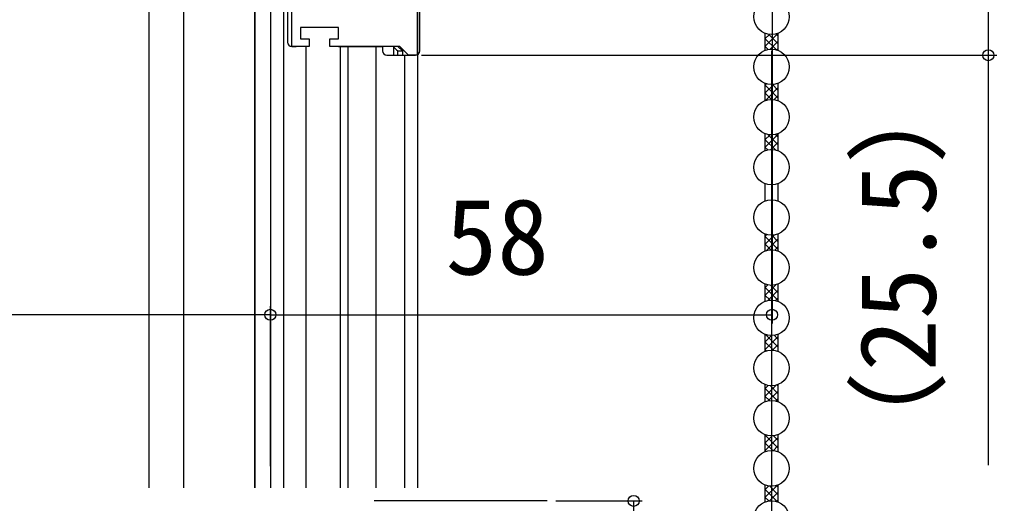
# Model space of a CAD drawing. Units: millimetres, scale not verified. Extents: x -525 to 525, y -783 to 778.
# Drawn here: x -354 to -239.4, y 252 to 307.9 of the extents above; entities that cross this region are included whole.
import ezdxf
from ezdxf.enums import TextEntityAlignment as Align

# ---------------------------------------------------------------- set-up
doc = ezdxf.new("R2010")
doc.units = ezdxf.units.MM
doc.header["$LTSCALE"] = 4
for name, color, linetype in [('0-3_YKK_11', 7, 'Continuous'), ('0-5_YKK_12', 2, 'Continuous'), ('0-6_YKK_13', 4, 'Continuous'), ('0-8_YKK_D', 6, 'Continuous')]:
    doc.layers.add(name, color=color, linetype=linetype)
doc.styles.add('ＭＳ ゴシック', font='')
doc.styles.get('ＭＳ ゴシック').set_extended_font_data('MS Gothic')

msp = doc.modelspace()

# ---------------------------------------------------------------- linework, layer by layer
at = {"layer": '0-3_YKK_11'}
msp.add_lwpolyline([(-308.031, 338.8), (-308.031, 303.8), (-309.031, 303.8), (-310.031, 304.8), (-318.131, 304.8), (-318.131, 305.7), (-317.131, 305.7), (-317.131, 307), (-321.531, 307), (-321.531, 305.7), (-320.531, 305.7), (-320.531, 304.8), (-322.531, 304.8), (-322.531, 324)], dxfattribs=at)
at = {"layer": '0-5_YKK_12'}
for p, q in [((-335, 253.8), (-335, 373.8)), ((-326.8, 371.8), (-326.8, 253.8)), ((-326.8, 253.8), (-326.8, 371.8)), ((-325, 372.002), (-325, 253.8)), ((-325, 371.8), (-325, 253.8)), ((-339, 253.8), (-339, 340.3)), ((-323.5, 338.8), (-323.5, 253.8)), ((-308.005, 338.76), (-308.003, 253.8)), ((-320.9, 304.8), (-320.9, 253.8)), ((-316.95, 304.8), (-316.95, 253.8)), ((-316.05, 304.8), (-316.05, 253.8)), ((-312.8, 304.8), (-312.8, 253.8)), ((-309.5, 303.8), (-309.5, 253.8)), ((-293, 252.289), (-313, 252.289))]:
    msp.add_line(p, q, dxfattribs=at)
at = {"layer": '0-6_YKK_13'}
for p, q in [((-323.031, 338.6), (-323.031, 305.3)), ((-307.731, 304.3), (-307.731, 338.6)), ((-267.818, 306.342), (-267.818, 304.358)), ((-267.818, 304.798), (-266.318, 306.298)), ((-267.818, 305.696), (-267.301, 306.213)), ((-267.394, 306.226), (-266.318, 305.15)), ((-266.54, 306.269), (-266.318, 306.048)), ((-266.318, 306.342), (-266.318, 304.358)), ((-267.818, 305.752), (-266.48, 304.414)), ((-267.225, 304.494), (-266.318, 305.4)), ((-322.531, 304.8), (-322.426, 304.8)), ((-322.426, 304.8), (-322.168, 304.8)), ((-322.168, 304.8), (-322.031, 304.8)), ((-317.131, 304.8), (-316.631, 304.8)), ((-316.631, 304.8), (-312.031, 304.8)), ((-310.258, 304.8), (-312.031, 304.8)), ((-312.031, 304.8), (-312.031, 304.3)), ((-311.531, 303.8), (-310.756, 303.8)), ((-310.782, 304.8), (-310.756, 304.774)), ((-310.256, 304.3), (-309.731, 304.3)), ((-310.256, 303.8), (-310.256, 304.3)), ((-310.256, 303.8), (-309.731, 303.8)), ((-309.731, 304.3), (-310.031, 304.6)), ((-267.818, 304.854), (-267.432, 304.468)), ((-266.424, 304.396), (-266.318, 304.502)), ((-267.818, 300.542), (-267.818, 298.558)), ((-267.818, 300.308), (-267.644, 300.482)), ((-267.818, 299.41), (-266.813, 300.416)), ((-267.818, 300.364), (-266.318, 298.864)), ((-266.959, 300.403), (-266.318, 299.762)), ((-266.318, 300.542), (-266.318, 298.558)), ((-267.818, 299.466), (-267.052, 298.7)), ((-267.746, 298.585), (-266.318, 300.012)), ((-267.818, 298.568), (-267.811, 298.561)), ((-266.756, 298.676), (-266.318, 299.114)), ((-267.818, 294.742), (-267.818, 292.758)), ((-267.818, 293.124), (-266.318, 294.624)), ((-267.818, 294.022), (-267.234, 294.607)), ((-267.485, 294.643), (-266.318, 293.476)), ((-266.599, 294.654), (-266.318, 294.374)), ((-266.318, 294.742), (-266.318, 292.758)), ((-267.818, 294.078), (-266.582, 292.841)), ((-267.146, 292.899), (-266.318, 293.726)), ((-267.818, 293.18), (-267.494, 292.855)), ((-266.369, 292.777), (-266.318, 292.828)), ((-267.818, 288.942), (-267.818, 286.958)), ((-266.318, 288.942), (-266.318, 286.958)), ((-267.818, 283.142), (-267.818, 281.158)), ((-266.318, 283.142), (-266.318, 281.158)), ((-267.818, 282.834), (-267.586, 283.066)), ((-267.818, 281.936), (-266.725, 283.029)), ((-267.818, 282.89), (-266.318, 281.39)), ((-267.818, 281.992), (-267.126, 281.299)), ((-267.637, 281.22), (-266.318, 282.538)), ((-267.031, 283), (-266.318, 282.288)), ((-266.693, 281.265), (-266.318, 281.64)), ((-267.818, 277.342), (-267.818, 275.358)), ((-267.818, 276.021), (-266.581, 277.259)), ((-267.818, 276.919), (-267.493, 277.245)), ((-267.818, 276.975), (-266.318, 275.475)), ((-267.484, 275.457), (-266.318, 276.623)), ((-267.147, 277.201), (-266.318, 276.373)), ((-266.37, 277.323), (-266.318, 277.271)), ((-266.318, 277.342), (-266.318, 275.358)), ((-267.818, 276.077), (-267.235, 275.493)), ((-266.598, 275.445), (-266.318, 275.725)), ((-267.818, 271.542), (-267.818, 269.558)), ((-267.818, 271.531), (-267.811, 271.539)), ((-267.818, 270.633), (-267.051, 271.4)), ((-267.818, 269.735), (-266.318, 271.235)), ((-267.818, 270.689), (-266.813, 269.684)), ((-267.747, 271.516), (-266.318, 270.087)), ((-266.757, 271.424), (-266.318, 270.985)), ((-266.318, 271.542), (-266.318, 269.558)), ((-267.818, 269.791), (-267.645, 269.617)), ((-266.958, 269.697), (-266.318, 270.337)), ((-267.818, 265.742), (-267.818, 263.758)), ((-267.818, 264.347), (-266.479, 265.687)), ((-267.818, 265.245), (-267.431, 265.632)), ((-267.818, 265.301), (-266.318, 263.801)), ((-267.393, 263.874), (-266.318, 264.949)), ((-267.226, 265.606), (-266.318, 264.699)), ((-266.425, 265.704), (-266.318, 265.597)), ((-266.318, 265.742), (-266.318, 263.758)), ((-267.818, 264.403), (-267.302, 263.887)), ((-266.539, 263.83), (-266.318, 264.051)), ((-267.818, 259.942), (-267.818, 257.958)), ((-267.818, 259.857), (-267.756, 259.919)), ((-267.818, 259.913), (-266.318, 258.413)), ((-267.818, 258.959), (-266.975, 259.802)), ((-267.818, 258.061), (-266.318, 259.561)), ((-266.822, 259.815), (-266.318, 259.311)), ((-266.318, 259.942), (-266.318, 257.958)), ((-267.818, 259.015), (-266.897, 258.093)), ((-267.818, 258.117), (-267.702, 258)), ((-266.889, 258.092), (-266.318, 258.663)), ((-267.818, 254.142), (-267.818, 252.158)), ((-267.818, 252.673), (-266.368, 254.124)), ((-267.818, 253.571), (-267.367, 254.022)), ((-267.818, 253.626), (-266.369, 252.177)), ((-267.308, 254.014), (-266.318, 253.025)), ((-266.482, 254.086), (-266.318, 253.923)), ((-266.318, 254.142), (-266.318, 252.158)), ((-267.818, 252.728), (-267.368, 252.278)), ((-267.307, 252.286), (-266.318, 253.275)), ((-266.481, 252.214), (-266.318, 252.377))]:
    msp.add_line(p, q, dxfattribs=at)
for points in [[(-310.756, 304.774), (-310.756, 303.8), (-310.256, 303.8)], [(-310.031, 304.6), (-310.031, 304.574), (-310.258, 304.8)], [(-309.731, 304.3), (-309.731, 303.8), (-308.231, 303.8)]]:
    msp.add_lwpolyline(points, dxfattribs=at)
for centre in [(-267.068, 308.25), (-267.068, 302.45), (-267.068, 296.65), (-267.068, 290.85), (-267.068, 285.05), (-267.068, 279.25), (-267.068, 273.45), (-267.068, 267.65), (-267.068, 261.85), (-267.068, 256.05), (-267.068, 250.25)]:
    msp.add_circle(centre, 2.05, dxfattribs=at)
for centre, start, end in [((-311.531, 304.3), 180, 270), ((-308.231, 304.3), 270, 0)]:
    msp.add_arc(centre, 0.5, start, end, dxfattribs=at)
for centre, major_axis, ratio, start_param, end_param in [((-322.531, 305.3), (0.5, 0), 0.999962, 3.1415927, 4.712389), ((-322.426, 305.3), (-0.5, 0), 0.999962, 1.5620697, 1.5707963), ((-310.756, 304.8), (-0.5, 0.5), 0.026186, 1.5969763, 3.1154127)]:
    msp.add_ellipse(centre, major_axis=major_axis, ratio=ratio, start_param=start_param, end_param=end_param, dxfattribs=at)
at = {"layer": '0-8_YKK_D'}
for p, q in [((-267, 362.981), (-267, 272.8)), ((-307.531, 303.8), (-241, 303.8)), ((-267.068, 304.3), (-267.068, 241.621)), ((-325, 256.285), (-325, 274.8)), ((-325, 261.775), (-325, 274.8)), ((-325, 273.8), (-440, 273.8)), ((-325, 273.8), (-267, 273.8)), ((-292, 252.289), (-282.003, 252.289)), ((-283.003, 252.289), (-283.003, 107.3))]:
    msp.add_line(p, q, dxfattribs=at)
msp.add_lwpolyline([(-242, 329.3), (-242, 303.8), (-242, 256.409)], dxfattribs=at)
for centre in [(-242, 303.8), (-325, 273.8), (-325, 273.8), (-267, 273.8), (-283.003, 252.289)]:
    msp.add_circle(centre, 0.637, dxfattribs=at)
msp.add_arc((-267.068, 353.746), 111.124, 270, 310, dxfattribs=at)

# ---------------------------------------------------------------- texts
at = {"layer": '0-8_YKK_D', "style": 'ＭＳ ゴシック'}
msp.add_text('（25.5）', height=8.798, rotation=90, dxfattribs=at).set_placement((-245.432, 255.273), align=Align.BOTTOM_LEFT)
msp.add_text('58', height=8.798, dxfattribs=at).set_placement((-304.761, 275.8), align=Align.BOTTOM_LEFT)

doc.saveas('drawing.dxf')
